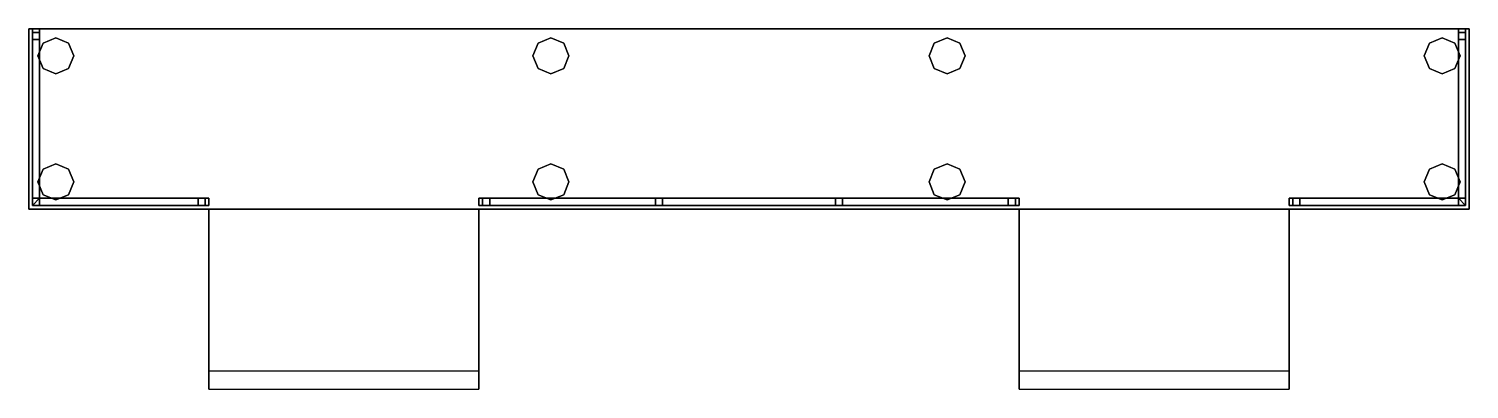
# Model space of a CAD drawing. Header units: millimetres. Extents: x -4 to 4, y -5 to 6.
# Drawn here: x -4 to 4, y -5 to -3 of the extents above.
import ezdxf

# ---------------------------------------------------------------- set-up
doc = ezdxf.new("R2010")
doc.units = ezdxf.units.MM

msp = doc.modelspace()

# ---------------------------------------------------------------- linework, layer by layer
for points in [[(-4, -3, 0.9), (-4, -4, 0.9), (-4, -4, 1), (-4, -3, 1)], [(-4, -3, 1), (-4, -4, 1), (4, -4, 1), (4, -3, 1)], [(4, -3, 1), (4, -3, 0.9), (-4, -3, 0.9), (-4, -3, 1)], [(4, -3, 0.9), (4, -4, 0.9), (-4, -4, 0.9), (-4, -3, 0.9)], [(-3.98, -3.98, 1.96), (-3.98, -3.98, 2), (-3.98, -3, 2), (-3.98, -3, 1.96)], [(-3.94, -3, 1.96), (-3.94, -3.94, 1.96), (-3.98, -3.98, 1.96), (-3.98, -3, 1.96)], [(-3.98, -3, 2), (-3.98, -3.98, 2), (-3.94, -3.94, 2), (-3.94, -3, 2)], [(-3.98, -3, 1.96), (-3.98, -3, 2), (-3.94, -3, 2), (-3.94, -3, 1.96)], [(-3.94, -3.02, 1.96), (-3.94, -3.02, 1), (-3.98, -3.02, 1), (-3.98, -3.02, 1.96)], [(-3.98, -3.02, 1), (-3.98, -3.06, 1), (-3.98, -3.06, 1.96), (-3.98, -3.02, 1.96)], [(-3.94, -3, 2), (-3.94, -3.94, 2), (-3.94, -3.94, 1.96), (-3.94, -3, 1.96)], [(-3.94, -3.06, 1.96), (-3.94, -3.06, 1), (-3.94, -3.02, 1), (-3.94, -3.02, 1.96)], [(3.94, -3, 2), (3.94, -3.94, 2), (3.98, -3.98, 2), (3.98, -3, 2)], [(3.94, -3.94, 1.96), (3.94, -3.94, 2), (3.94, -3, 2), (3.94, -3, 1.96)], [(3.98, -3, 1.96), (3.98, -3.98, 1.96), (3.94, -3.94, 1.96), (3.94, -3, 1.96)], [(3.94, -3, 1.96), (3.94, -3, 2), (3.98, -3, 2), (3.98, -3, 1.96)], [(3.94, -3.02, 1), (3.94, -3.06, 1), (3.94, -3.06, 1.96), (3.94, -3.02, 1.96)], [(3.98, -3.02, 1.96), (3.98, -3.02, 1), (3.94, -3.02, 1), (3.94, -3.02, 1.96)], [(3.98, -3, 2), (3.98, -3.98, 2), (3.98, -3.98, 1.96), (3.98, -3, 1.96)], [(3.98, -3.06, 1.96), (3.98, -3.06, 1), (3.98, -3.02, 1), (3.98, -3.02, 1.96)], [(4, -4, 1), (4, -4, 0.9), (4, -3, 0.9), (4, -3, 1)], [(-3.98, -3.06, 1.96), (-3.98, -3.06, 1), (-3.94, -3.06, 1), (-3.94, -3.06, 1.96)], [(-3.9207, -3.0793), (-3.95, -3.15), (-3.95, -3.15, 0.9), (-3.9207, -3.0793, 0.9)], [(-3.85, -3.05), (-3.9207, -3.0793), (-3.9207, -3.0793, 0.9), (-3.85, -3.05, 0.9)], [(-3.7793, -3.0793), (-3.85, -3.05), (-3.85, -3.05, 0.9), (-3.7793, -3.0793, 0.9)], [(-3.75, -3.15), (-3.7793, -3.0793), (-3.7793, -3.0793, 0.9), (-3.75, -3.15, 0.9)], [(-1.1707, -3.0793), (-1.2, -3.15), (-1.2, -3.15, 0.9), (-1.1707, -3.0793, 0.9)], [(-1.1, -3.05), (-1.1707, -3.0793), (-1.1707, -3.0793, 0.9), (-1.1, -3.05, 0.9)], [(-1.0293, -3.0793), (-1.1, -3.05), (-1.1, -3.05, 0.9), (-1.0293, -3.0793, 0.9)], [(-1, -3.15), (-1.0293, -3.0793), (-1.0293, -3.0793, 0.9), (-1, -3.15, 0.9)], [(1.0293, -3.0793), (1, -3.15), (1, -3.15, 0.9), (1.0293, -3.0793, 0.9)], [(1.1, -3.05), (1.0293, -3.0793), (1.0293, -3.0793, 0.9), (1.1, -3.05, 0.9)], [(1.1707, -3.0793), (1.1, -3.05), (1.1, -3.05, 0.9), (1.1707, -3.0793, 0.9)], [(1.2, -3.15), (1.1707, -3.0793), (1.1707, -3.0793, 0.9), (1.2, -3.15, 0.9)], [(3.7793, -3.0793), (3.75, -3.15), (3.75, -3.15, 0.9), (3.7793, -3.0793, 0.9)], [(3.85, -3.05), (3.7793, -3.0793), (3.7793, -3.0793, 0.9), (3.85, -3.05, 0.9)], [(3.9207, -3.0793), (3.85, -3.05), (3.85, -3.05, 0.9), (3.9207, -3.0793, 0.9)], [(3.95, -3.15), (3.9207, -3.0793), (3.9207, -3.0793, 0.9), (3.95, -3.15, 0.9)], [(3.94, -3.06, 1.96), (3.94, -3.06, 1), (3.98, -3.06, 1), (3.98, -3.06, 1.96)], [(-3.95, -3.15), (-3.9207, -3.2207), (-3.9207, -3.2207, 0.9), (-3.95, -3.15, 0.9)], [(-3.7793, -3.2207), (-3.75, -3.15), (-3.75, -3.15, 0.9), (-3.7793, -3.2207, 0.9)], [(-1.2, -3.15), (-1.1707, -3.2207), (-1.1707, -3.2207, 0.9), (-1.2, -3.15, 0.9)], [(-1.0293, -3.2207), (-1, -3.15), (-1, -3.15, 0.9), (-1.0293, -3.2207, 0.9)], [(1, -3.15), (1.0293, -3.2207), (1.0293, -3.2207, 0.9), (1, -3.15, 0.9)], [(1.1707, -3.2207), (1.2, -3.15), (1.2, -3.15, 0.9), (1.1707, -3.2207, 0.9)], [(3.75, -3.15), (3.7793, -3.2207), (3.7793, -3.2207, 0.9), (3.75, -3.15, 0.9)], [(3.9207, -3.2207), (3.95, -3.15), (3.95, -3.15, 0.9), (3.9207, -3.2207, 0.9)], [(-3.9207, -3.2207), (-3.85, -3.25), (-3.85, -3.25, 0.9), (-3.9207, -3.2207, 0.9)], [(-3.85, -3.25), (-3.7793, -3.2207), (-3.7793, -3.2207, 0.9), (-3.85, -3.25, 0.9)], [(-1.1707, -3.2207), (-1.1, -3.25), (-1.1, -3.25, 0.9), (-1.1707, -3.2207, 0.9)], [(-1.1, -3.25), (-1.0293, -3.2207), (-1.0293, -3.2207, 0.9), (-1.1, -3.25, 0.9)], [(1.0293, -3.2207), (1.1, -3.25), (1.1, -3.25, 0.9), (1.0293, -3.2207, 0.9)], [(1.1, -3.25), (1.1707, -3.2207), (1.1707, -3.2207, 0.9), (1.1, -3.25, 0.9)], [(3.7793, -3.2207), (3.85, -3.25), (3.85, -3.25, 0.9), (3.7793, -3.2207, 0.9)], [(3.85, -3.25), (3.9207, -3.2207), (3.9207, -3.2207, 0.9), (3.85, -3.25, 0.9)], [(-3.85, -3.75), (-3.9207, -3.7793), (-3.9207, -3.7793, 0.9), (-3.85, -3.75, 0.9)], [(-3.7793, -3.7793), (-3.85, -3.75), (-3.85, -3.75, 0.9), (-3.7793, -3.7793, 0.9)], [(-1.1, -3.75), (-1.1707, -3.7793), (-1.1707, -3.7793, 0.9), (-1.1, -3.75, 0.9)], [(-1.0293, -3.7793), (-1.1, -3.75), (-1.1, -3.75, 0.9), (-1.0293, -3.7793, 0.9)], [(1.1, -3.75), (1.0293, -3.7793), (1.0293, -3.7793, 0.9), (1.1, -3.75, 0.9)], [(1.1707, -3.7793), (1.1, -3.75), (1.1, -3.75, 0.9), (1.1707, -3.7793, 0.9)], [(3.85, -3.75), (3.7793, -3.7793), (3.7793, -3.7793, 0.9), (3.85, -3.75, 0.9)], [(3.9207, -3.7793), (3.85, -3.75), (3.85, -3.75, 0.9), (3.9207, -3.7793, 0.9)], [(-3.9207, -3.7793), (-3.95, -3.85), (-3.95, -3.85, 0.9), (-3.9207, -3.7793, 0.9)], [(-3.75, -3.85), (-3.7793, -3.7793), (-3.7793, -3.7793, 0.9), (-3.75, -3.85, 0.9)], [(-1.1707, -3.7793), (-1.2, -3.85), (-1.2, -3.85, 0.9), (-1.1707, -3.7793, 0.9)], [(-1, -3.85), (-1.0293, -3.7793), (-1.0293, -3.7793, 0.9), (-1, -3.85, 0.9)], [(1.0293, -3.7793), (1, -3.85), (1, -3.85, 0.9), (1.0293, -3.7793, 0.9)], [(1.2, -3.85), (1.1707, -3.7793), (1.1707, -3.7793, 0.9), (1.2, -3.85, 0.9)], [(3.7793, -3.7793), (3.75, -3.85), (3.75, -3.85, 0.9), (3.7793, -3.7793, 0.9)], [(3.95, -3.85), (3.9207, -3.7793), (3.9207, -3.7793, 0.9), (3.95, -3.85, 0.9)], [(-3.95, -3.85), (-3.9207, -3.9207), (-3.9207, -3.9207, 0.9), (-3.95, -3.85, 0.9)], [(-3.7793, -3.9207), (-3.75, -3.85), (-3.75, -3.85, 0.9), (-3.7793, -3.9207, 0.9)], [(-1.2, -3.85), (-1.1707, -3.9207), (-1.1707, -3.9207, 0.9), (-1.2, -3.85, 0.9)], [(-1.0293, -3.9207), (-1, -3.85), (-1, -3.85, 0.9), (-1.0293, -3.9207, 0.9)], [(1, -3.85), (1.0293, -3.9207), (1.0293, -3.9207, 0.9), (1, -3.85, 0.9)], [(1.1707, -3.9207), (1.2, -3.85), (1.2, -3.85, 0.9), (1.1707, -3.9207, 0.9)], [(3.75, -3.85), (3.7793, -3.9207), (3.7793, -3.9207, 0.9), (3.75, -3.85, 0.9)], [(3.9207, -3.9207), (3.95, -3.85), (3.95, -3.85, 0.9), (3.9207, -3.9207, 0.9)], [(-4, -4, 1), (-4, -4, 0.9), (-3, -4, 0.9), (-3, -4, 1)], [(-3.98, -3.94, 1), (-3.98, -3.98, 1), (-3.98, -3.98, 1.96), (-3.98, -3.94, 1.96)], [(-3.94, -3.94, 1.96), (-3.94, -3.94, 1), (-3.98, -3.94, 1), (-3.98, -3.94, 1.96)], [(-3.98, -3.98, 2), (-3, -3.98, 2), (-3, -3.94, 2), (-3.94, -3.94, 2)], [(-3.94, -3.94, 1.96), (-3, -3.94, 1.96), (-3, -3.98, 1.96), (-3.98, -3.98, 1.96)], [(-3.98, -3.98, 1.96), (-3.98, -3.98, 1), (-3.94, -3.98, 1), (-3.94, -3.98, 1.96)], [(-3, -3.98, 1.96), (-3, -3.98, 2), (-3.98, -3.98, 2), (-3.98, -3.98, 1.96)], [(-3.94, -3.98, 1.96), (-3.94, -3.98, 1), (-3.94, -3.94, 1), (-3.94, -3.94, 1.96)], [(-3.94, -3.94, 2), (-3, -3.94, 2), (-3, -3.94, 1.96), (-3.94, -3.94, 1.96)], [(-3.9207, -3.9207), (-3.85, -3.95), (-3.85, -3.95, 0.9), (-3.9207, -3.9207, 0.9)], [(-3.85, -3.95), (-3.7793, -3.9207), (-3.7793, -3.9207, 0.9), (-3.85, -3.95, 0.9)], [(-3.02, -3.94, 1.96), (-3.02, -3.94, 1), (-3.06, -3.94, 1), (-3.06, -3.94, 1.96)], [(-3.06, -3.94, 1), (-3.06, -3.98, 1), (-3.06, -3.98, 1.96), (-3.06, -3.94, 1.96)], [(-3.06, -3.98, 1.96), (-3.06, -3.98, 1), (-3.02, -3.98, 1), (-3.02, -3.98, 1.96)], [(-3.02, -3.98, 1.96), (-3.02, -3.98, 1), (-3.02, -3.94, 1), (-3.02, -3.94, 1.96)], [(-3, -3.94, 1.96), (-3, -3.94, 2), (-3, -3.98, 2), (-3, -3.98, 1.96)], [(-3, -4, 0.9), (-3, -4.9), (-3, -5), (-3, -4, 1)], [(-1.5, -4, 0.9), (-1.5, -4.9), (-3, -4.9), (-3, -4, 0.9)], [(-3, -4, 1), (-3, -5), (-1.5, -5), (-1.5, -4, 1)], [(-1.5, -3.94, 2), (1.5, -3.94, 2), (1.5, -3.94, 1.96), (-1.5, -3.94, 1.96)], [(-1.5, -3.98, 2), (1.5, -3.98, 2), (1.5, -3.94, 2), (-1.5, -3.94, 2)], [(-1.5, -3.94, 1.96), (1.5, -3.94, 1.96), (1.5, -3.98, 1.96), (-1.5, -3.98, 1.96)], [(-1.5, -3.98, 1.96), (-1.5, -3.98, 2), (-1.5, -3.94, 2), (-1.5, -3.94, 1.96)], [(1.5, -3.98, 1.96), (1.5, -3.98, 2), (-1.5, -3.98, 2), (-1.5, -3.98, 1.96)], [(-1.5, -5), (-1.5, -4.9), (-1.5, -4, 0.9), (-1.5, -4, 1)], [(-1.5, -4, 1), (-1.5, -4, 0.9), (1.5, -4, 0.9), (1.5, -4, 1)], [(-1.44, -3.94, 1.96), (-1.44, -3.94, 1), (-1.48, -3.94, 1), (-1.48, -3.94, 1.96)], [(-1.48, -3.94, 1), (-1.48, -3.98, 1), (-1.48, -3.98, 1.96), (-1.48, -3.94, 1.96)], [(-1.48, -3.98, 1.96), (-1.48, -3.98, 1), (-1.44, -3.98, 1), (-1.44, -3.98, 1.96)], [(-1.44, -3.98, 1.96), (-1.44, -3.98, 1), (-1.44, -3.94, 1), (-1.44, -3.94, 1.96)], [(-1.1707, -3.9207), (-1.1, -3.95), (-1.1, -3.95, 0.9), (-1.1707, -3.9207, 0.9)], [(-1.1, -3.95), (-1.0293, -3.9207), (-1.0293, -3.9207, 0.9), (-1.1, -3.95, 0.9)], [(-0.48, -3.94, 1.96), (-0.48, -3.94, 1), (-0.52, -3.94, 1), (-0.52, -3.94, 1.96)], [(-0.52, -3.94, 1), (-0.52, -3.98, 1), (-0.52, -3.98, 1.96), (-0.52, -3.94, 1.96)], [(-0.52, -3.98, 1.96), (-0.52, -3.98, 1), (-0.48, -3.98, 1), (-0.48, -3.98, 1.96)], [(-0.48, -3.98, 1.96), (-0.48, -3.98, 1), (-0.48, -3.94, 1), (-0.48, -3.94, 1.96)], [(0.48, -3.94, 1), (0.48, -3.98, 1), (0.48, -3.98, 1.96), (0.48, -3.94, 1.96)], [(0.52, -3.94, 1.96), (0.52, -3.94, 1), (0.48, -3.94, 1), (0.48, -3.94, 1.96)], [(0.48, -3.98, 1.96), (0.48, -3.98, 1), (0.52, -3.98, 1), (0.52, -3.98, 1.96)], [(0.52, -3.98, 1.96), (0.52, -3.98, 1), (0.52, -3.94, 1), (0.52, -3.94, 1.96)], [(1.0293, -3.9207), (1.1, -3.95), (1.1, -3.95, 0.9), (1.0293, -3.9207, 0.9)], [(1.1, -3.95), (1.1707, -3.9207), (1.1707, -3.9207, 0.9), (1.1, -3.95, 0.9)], [(1.48, -3.94, 1.96), (1.48, -3.94, 1), (1.44, -3.94, 1), (1.44, -3.94, 1.96)], [(1.44, -3.94, 1), (1.44, -3.98, 1), (1.44, -3.98, 1.96), (1.44, -3.94, 1.96)], [(1.44, -3.98, 1.96), (1.44, -3.98, 1), (1.48, -3.98, 1), (1.48, -3.98, 1.96)], [(1.48, -3.98, 1.96), (1.48, -3.98, 1), (1.48, -3.94, 1), (1.48, -3.94, 1.96)], [(1.5, -3.94, 1.96), (1.5, -3.94, 2), (1.5, -3.98, 2), (1.5, -3.98, 1.96)], [(1.5, -4, 0.9), (1.5, -4.9), (1.5, -5), (1.5, -4, 1)], [(3, -4, 0.9), (3, -4.9), (1.5, -4.9), (1.5, -4, 0.9)], [(1.5, -4, 1), (1.5, -5), (3, -5), (3, -4, 1)], [(3, -3.98, 2), (3.98, -3.98, 2), (3.94, -3.94, 2), (3, -3.94, 2)], [(3, -3.94, 2), (3.94, -3.94, 2), (3.94, -3.94, 1.96), (3, -3.94, 1.96)], [(3, -3.94, 1.96), (3.94, -3.94, 1.96), (3.98, -3.98, 1.96), (3, -3.98, 1.96)], [(3, -3.98, 1.96), (3, -3.98, 2), (3, -3.94, 2), (3, -3.94, 1.96)], [(3.98, -3.98, 1.96), (3.98, -3.98, 2), (3, -3.98, 2), (3, -3.98, 1.96)], [(3, -5), (3, -4.9), (3, -4, 0.9), (3, -4, 1)], [(3, -4, 1), (3, -4, 0.9), (4, -4, 0.9), (4, -4, 1)], [(3.06, -3.94, 1.96), (3.06, -3.94, 1), (3.02, -3.94, 1), (3.02, -3.94, 1.96)], [(3.02, -3.94, 1), (3.02, -3.98, 1), (3.02, -3.98, 1.96), (3.02, -3.94, 1.96)], [(3.02, -3.98, 1.96), (3.02, -3.98, 1), (3.06, -3.98, 1), (3.06, -3.98, 1.96)], [(3.06, -3.98, 1.96), (3.06, -3.98, 1), (3.06, -3.94, 1), (3.06, -3.94, 1.96)], [(3.7793, -3.9207), (3.85, -3.95), (3.85, -3.95, 0.9), (3.7793, -3.9207, 0.9)], [(3.85, -3.95), (3.9207, -3.9207), (3.9207, -3.9207, 0.9), (3.85, -3.95, 0.9)], [(3.94, -3.94, 1), (3.94, -3.98, 1), (3.94, -3.98, 1.96), (3.94, -3.94, 1.96)], [(3.98, -3.94, 1.96), (3.98, -3.94, 1), (3.94, -3.94, 1), (3.94, -3.94, 1.96)], [(3.94, -3.98, 1.96), (3.94, -3.98, 1), (3.98, -3.98, 1), (3.98, -3.98, 1.96)], [(3.98, -3.98, 1.96), (3.98, -3.98, 1), (3.98, -3.94, 1), (3.98, -3.94, 1.96)]]:
    msp.add_3dface(points)

doc.saveas('drawing.dxf')
